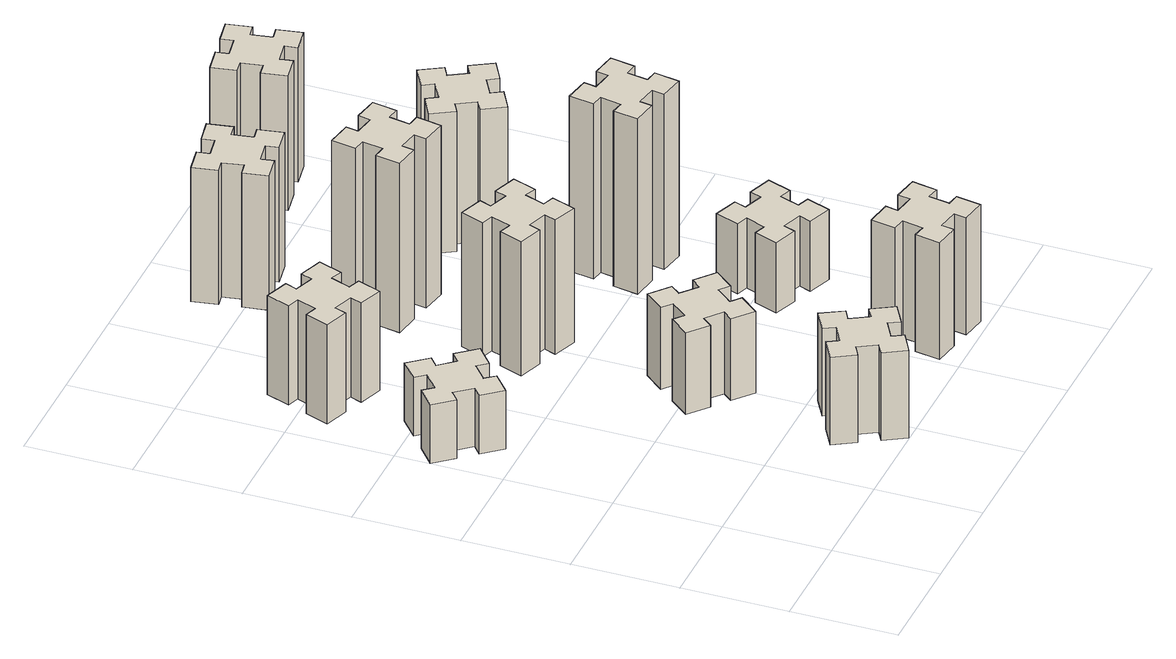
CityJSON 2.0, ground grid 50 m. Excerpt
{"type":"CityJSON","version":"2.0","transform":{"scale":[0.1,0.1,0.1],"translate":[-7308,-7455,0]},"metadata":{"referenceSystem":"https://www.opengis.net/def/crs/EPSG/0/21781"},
"CityObjects":{
"building1":{"type":"Building","attributes":{"class":"1000","function":"1000","usage":"1000","yearOfConstruction":2016,"roofType":"1000","measuredHeight":30,"storeysAboveGround":30,"storeysBelowGround":0},"geometry":[{"type":"Solid","lod":"1","boundaries":[[[[0,1,2,3,4,5,6,7,8,9,10,11,12,13,14,15,16,17,18,19]],[[17,16,20,21]],[[16,15,22,20]],[[15,14,23,22]],[[14,13,24,23]],[[13,12,25,24]],[[12,11,26,25]],[[11,10,27,26]],[[10,9,28,27]],[[9,8,29,28]],[[8,7,30,29]],[[7,6,31,30]],[[6,5,32,31]],[[5,4,33,32]],[[4,3,34,33]],[[3,2,35,34]],[[2,1,36,35]],[[1,0,37,36]],[[0,19,38,37]],[[19,18,39,38]],[[18,17,21,39]],[[24,25,26,27,28,29,30,31,32,33,34,35,36,37,38,39,21,20,22,23]]]]}]},
"building2":{"type":"Building","attributes":{"class":"1000","function":"1000","usage":"1000","yearOfConstruction":2016,"roofType":"1000","measuredHeight":45,"storeysAboveGround":30,"storeysBelowGround":0},"geometry":[{"type":"Solid","lod":"1","boundaries":[[[[40,41,42,43,44,45,46,47,48,49,50,51,52,53,54,55,56,57,58,59]],[[57,56,60,61]],[[56,55,62,60]],[[55,54,63,62]],[[54,53,64,63]],[[53,52,65,64]],[[52,51,66,65]],[[51,50,67,66]],[[50,49,68,67]],[[49,48,69,68]],[[48,47,70,69]],[[47,46,71,70]],[[46,45,72,71]],[[45,44,73,72]],[[44,43,74,73]],[[43,42,75,74]],[[42,41,76,75]],[[41,40,77,76]],[[40,59,78,77]],[[59,58,79,78]],[[58,57,61,79]],[[64,65,66,67,68,69,70,71,72,73,74,75,76,77,78,79,61,60,62,63]]]]}]},
"building3":{"type":"Building","attributes":{"class":"1000","function":"1000","usage":"1000","yearOfConstruction":2016,"roofType":"1000","measuredHeight":51,"storeysAboveGround":30,"storeysBelowGround":0},"geometry":[{"type":"Solid","lod":"1","boundaries":[[[[80,81,82,83,84,85,86,87,88,89,90,91,92,93,94,95,96,97,98,99]],[[97,96,100,101]],[[96,95,102,100]],[[95,94,103,102]],[[94,93,104,103]],[[93,92,105,104]],[[92,91,106,105]],[[91,90,107,106]],[[90,89,108,107]],[[89,88,109,108]],[[88,87,110,109]],[[87,86,111,110]],[[86,85,112,111]],[[85,84,113,112]],[[84,83,114,113]],[[83,82,115,114]],[[82,81,116,115]],[[81,80,117,116]],[[80,99,118,117]],[[99,98,119,118]],[[98,97,101,119]],[[104,105,106,107,108,109,110,111,112,113,114,115,116,117,118,119,101,100,102,103]]]]}]},
"building4":{"type":"Building","attributes":{"class":"1000","function":"1000","usage":"1000","yearOfConstruction":2016,"roofType":"1000","measuredHeight":42,"storeysAboveGround":30,"storeysBelowGround":0},"geometry":[{"type":"Solid","lod":"1","boundaries":[[[[120,121,122,123,124,125,126,127,128,129,130,131,132,133,134,135,136,137,138,139]],[[137,136,140,141]],[[136,135,142,140]],[[135,134,143,142]],[[134,133,144,143]],[[133,132,145,144]],[[132,131,146,145]],[[131,130,147,146]],[[130,129,148,147]],[[129,128,149,148]],[[128,127,150,149]],[[127,126,151,150]],[[126,125,152,151]],[[125,124,153,152]],[[124,123,154,153]],[[123,122,155,154]],[[122,121,156,155]],[[121,120,157,156]],[[120,139,158,157]],[[139,138,159,158]],[[138,137,141,159]],[[144,145,146,147,148,149,150,151,152,153,154,155,156,157,158,159,141,140,142,143]]]]}]},
"building5":{"type":"Building","attributes":{"class":"1000","function":"1000","usage":"1000","yearOfConstruction":2016,"roofType":"1000","measuredHeight":69,"storeysAboveGround":30,"storeysBelowGround":0},"geometry":[{"type":"Solid","lod":"1","boundaries":[[[[160,161,162,163,164,165,166,167,168,169,170,171,172,173,174,175,176,177,178,179]],[[177,176,180,181]],[[176,175,182,180]],[[175,174,183,182]],[[174,173,184,183]],[[173,172,185,184]],[[172,171,186,185]],[[171,170,187,186]],[[170,169,188,187]],[[169,168,189,188]],[[168,167,190,189]],[[167,166,191,190]],[[166,165,192,191]],[[165,164,193,192]],[[164,163,194,193]],[[163,162,195,194]],[[162,161,196,195]],[[161,160,197,196]],[[160,179,198,197]],[[179,178,199,198]],[[178,177,181,199]],[[184,185,186,187,188,189,190,191,192,193,194,195,196,197,198,199,181,180,182,183]]]]}]},
"building6":{"type":"Building","attributes":{"class":"1000","function":"1000","usage":"1000","yearOfConstruction":2016,"roofType":"1000","measuredHeight":60,"storeysAboveGround":30,"storeysBelowGround":0},"geometry":[{"type":"Solid","lod":"1","boundaries":[[[[200,201,202,203,204,205,206,207,208,209,210,211,212,213,214,215,216,217,218,219]],[[217,216,220,221]],[[216,215,222,220]],[[215,214,223,222]],[[214,213,224,223]],[[213,212,225,224]],[[212,211,226,225]],[[211,210,227,226]],[[210,209,228,227]],[[209,208,229,228]],[[208,207,230,229]],[[207,206,231,230]],[[206,205,232,231]],[[205,204,233,232]],[[204,203,234,233]],[[203,202,235,234]],[[202,201,236,235]],[[201,200,237,236]],[[200,219,238,237]],[[219,218,239,238]],[[218,217,221,239]],[[224,225,226,227,228,229,230,231,232,233,234,235,236,237,238,239,221,220,222,223]]]]}]},
"building7":{"type":"Building","attributes":{"class":"1000","function":"1000","usage":"1000","yearOfConstruction":2016,"roofType":"1000","measuredHeight":87,"storeysAboveGround":30,"storeysBelowGround":0},"geometry":[{"type":"Solid","lod":"1","boundaries":[[[[240,241,242,243,244,245,246,247,248,249,250,251,252,253,254,255,256,257,258,259]],[[257,256,260,261]],[[256,255,262,260]],[[255,254,263,262]],[[254,253,264,263]],[[253,252,265,264]],[[252,251,266,265]],[[251,250,267,266]],[[250,249,268,267]],[[249,248,269,268]],[[248,247,270,269]],[[247,246,271,270]],[[246,245,272,271]],[[245,244,273,272]],[[244,243,274,273]],[[243,242,275,274]],[[242,241,276,275]],[[241,240,277,276]],[[240,259,278,277]],[[259,258,279,278]],[[258,257,261,279]],[[264,265,266,267,268,269,270,271,272,273,274,275,276,277,278,279,261,260,262,263]]]]}]},
"building8":{"type":"Building","attributes":{"class":"1000","function":"1000","usage":"1000","yearOfConstruction":2016,"roofType":"1000","measuredHeight":69,"storeysAboveGround":30,"storeysBelowGround":0},"geometry":[{"type":"Solid","lod":"1","boundaries":[[[[280,281,282,283,284,285,286,287,288,289,290,291,292,293,294,295,296,297,298,299]],[[297,296,300,301]],[[296,295,302,300]],[[295,294,303,302]],[[294,293,304,303]],[[293,292,305,304]],[[292,291,306,305]],[[291,290,307,306]],[[290,289,308,307]],[[289,288,309,308]],[[288,287,310,309]],[[287,286,311,310]],[[286,285,312,311]],[[285,284,313,312]],[[284,283,314,313]],[[283,282,315,314]],[[282,281,316,315]],[[281,280,317,316]],[[280,299,318,317]],[[299,298,319,318]],[[298,297,301,319]],[[304,305,306,307,308,309,310,311,312,313,314,315,316,317,318,319,301,300,302,303]]]]}]},
"building9":{"type":"Building","attributes":{"class":"1000","function":"1000","usage":"1000","yearOfConstruction":2016,"roofType":"1000","measuredHeight":36,"storeysAboveGround":30,"storeysBelowGround":0},"geometry":[{"type":"Solid","lod":"1","boundaries":[[[[320,321,322,323,324,325,326,327,328,329,330,331,332,333,334,335,336,337,338,339]],[[337,336,340,341]],[[336,335,342,340]],[[335,334,343,342]],[[334,333,344,343]],[[333,332,345,344]],[[332,331,346,345]],[[331,330,347,346]],[[330,329,348,347]],[[329,328,349,348]],[[328,327,350,349]],[[327,326,351,350]],[[326,325,352,351]],[[325,324,353,352]],[[324,323,354,353]],[[323,322,355,354]],[[322,321,356,355]],[[321,320,357,356]],[[320,339,358,357]],[[339,338,359,358]],[[338,337,341,359]],[[344,345,346,347,348,349,350,351,352,353,354,355,356,357,358,359,341,340,342,343]]]]}]},
"building10":{"type":"Building","attributes":{"class":"1000","function":"1000","usage":"1000","yearOfConstruction":2016,"roofType":"1000","measuredHeight":90,"storeysAboveGround":30,"storeysBelowGround":0},"geometry":[{"type":"Solid","lod":"1","boundaries":[[[[360,361,362,363,364,365,366,367,368,369,370,371,372,373,374,375,376,377,378,379]],[[377,376,380,381]],[[376,375,382,380]],[[375,374,383,382]],[[374,373,384,383]],[[373,372,385,384]],[[372,371,386,385]],[[371,370,387,386]],[[370,369,388,387]],[[369,368,389,388]],[[368,367,390,389]],[[367,366,391,390]],[[366,365,392,391]],[[365,364,393,392]],[[364,363,394,393]],[[363,362,395,394]],[[362,361,396,395]],[[361,360,397,396]],[[360,379,398,397]],[[379,378,399,398]],[[378,377,381,399]],[[384,385,386,387,388,389,390,391,392,393,394,395,396,397,398,399,381,380,382,383]]]]}]},
"building11":{"type":"Building","attributes":{"class":"1000","function":"1000","usage":"1000","yearOfConstruction":2016,"roofType":"1000","measuredHeight":72,"storeysAboveGround":30,"storeysBelowGround":0},"geometry":[{"type":"Solid","lod":"1","boundaries":[[[[400,401,402,403,404,405,406,407,408,409,410,411,412,413,414,415,416,417,418,419]],[[417,416,420,421]],[[416,415,422,420]],[[415,414,423,422]],[[414,413,424,423]],[[413,412,425,424]],[[412,411,426,425]],[[411,410,427,426]],[[410,409,428,427]],[[409,408,429,428]],[[408,407,430,429]],[[407,406,431,430]],[[406,405,432,431]],[[405,404,433,432]],[[404,403,434,433]],[[403,402,435,434]],[[402,401,436,435]],[[401,400,437,436]],[[400,419,438,437]],[[419,418,439,438]],[[418,417,421,439]],[[424,425,426,427,428,429,430,431,432,433,434,435,436,437,438,439,421,420,422,423]]]]}]},
"building12":{"type":"Building","attributes":{"class":"1000","function":"1000","usage":"1000","yearOfConstruction":2016,"roofType":"1000","measuredHeight":69,"storeysAboveGround":30,"storeysBelowGround":0},"geometry":[{"type":"Solid","lod":"1","boundaries":[[[[440,441,442,443,444,445,446,447,448,449,450,451,452,453,454,455,456,457,458,459]],[[457,456,460,461]],[[456,455,462,460]],[[455,454,463,462]],[[454,453,464,463]],[[453,452,465,464]],[[452,451,466,465]],[[451,450,467,466]],[[450,449,468,467]],[[449,448,469,468]],[[448,447,470,469]],[[447,446,471,470]],[[446,445,472,471]],[[445,444,473,472]],[[444,443,474,473]],[[443,442,475,474]],[[442,441,476,475]],[[441,440,477,476]],[[440,459,478,477]],[[459,458,479,478]],[[458,457,461,479]],[[464,465,466,467,468,469,470,471,472,473,474,475,476,477,478,479,461,460,462,463]]]]}]}
},
"vertices":[
[362,1848,0],[297,1924,0],[343,1963,0],[266,2055,0],[174,1978,0],[213,1932,0],[136,1867,0],[98,1913,0],[6,1836,0],[83,1744,0],[129,1783,0],[193,1706,0],[147,1668,0],[224,1576,0],[316,1653,0],[278,1699,0],[354,1763,0],[393,1717,0],[485,1794,0],[408,1886,0],[354,1763,300],[393,1717,300],[278,1699,300],[316,1653,300],[224,1576,300],[147,1668,300],[193,1706,300],[129,1783,300],[83,1744,300],[6,1836,300],[98,1913,300],[136,1867,300],[213,1932,300],[174,1978,300],[266,2055,300],[343,1963,300],[297,1924,300],[362,1848,300],[408,1886,300],[485,1794,300],
[865,224,0],[915,137,0],[863,107,0],[923,3,0],[1027,63,0],[997,115,0],[1084,165,0],[1114,113,0],[1218,173,0],[1158,277,0],[1106,247,0],[1056,334,0],[1108,364,0],[1048,468,0],[944,408,0],[974,356,0],[887,306,0],[857,358,0],[753,298,0],[813,194,0],[887,306,450],[857,358,450],[974,356,450],[944,408,450],[1048,468,450],[1108,364,450],[1056,334,450],[1106,247,450],[1158,277,450],[1218,173,450],[1114,113,450],[1084,165,450],[997,115,450],[1027,63,450],[923,3,450],[863,107,450],[915,137,450],[865,224,450],[813,194,450],[753,298,450],
[430,2542,0],[336,2576,0],[357,2632,0],[244,2673,0],[203,2560,0],[259,2540,0],[225,2446,0],[169,2467,0],[127,2354,0],[240,2313,0],[261,2369,0],[355,2335,0],[334,2279,0],[447,2237,0],[488,2350,0],[432,2371,0],[466,2465,0],[522,2444,0],[563,2557,0],[450,2598,0],[466,2465,510],[522,2444,510],[432,2371,510],[488,2350,510],[447,2237,510],[334,2279,510],[355,2335,510],[261,2369,510],[240,2313,510],[127,2354,510],[169,2467,510],[225,2446,510],[259,2540,510],[203,2560,510],[244,2673,510],[357,2632,510],[336,2576,510],[430,2542,510],[450,2598,510],[563,2557,510],
[1037,866,0],[1102,943,0],[1148,904,0],[1225,996,0],[1133,1073,0],[1094,1027,0],[1018,1092,0],[1056,1138,0],[964,1215,0],[887,1123,0],[933,1084,0],[869,1008,0],[823,1046,0],[746,954,0],[838,877,0],[876,923,0],[953,859,0],[914,813,0],[1006,736,0],[1083,828,0],[953,859,420],[914,813,420],[876,923,420],[838,877,420],[746,954,420],[823,1046,420],[869,1008,420],[933,1084,420],[887,1123,420],[964,1215,420],[1056,1138,420],[1018,1092,420],[1094,1027,420],[1133,1073,420],[1225,996,420],[1148,904,420],[1102,943,420],[1037,866,420],[1083,828,420],[1006,736,420],
[1072,1731,0],[1106,1825,0],[1162,1804,0],[1203,1917,0],[1090,1958,0],[1070,1902,0],[976,1936,0],[997,1992,0],[884,2033,0],[843,1920,0],[899,1900,0],[865,1806,0],[809,1827,0],[767,1714,0],[880,1673,0],[901,1729,0],[995,1695,0],[974,1639,0],[1087,1597,0],[1128,1710,0],[995,1695,690],[974,1639,690],[901,1729,690],[880,1673,690],[767,1714,690],[809,1827,690],[865,1806,690],[899,1900,690],[843,1920,690],[884,2033,690],[997,1992,690],[976,1936,690],[1070,1902,690],[1090,1958,690],[1203,1917,690],[1162,1804,690],[1106,1825,690],[1072,1731,690],[1128,1710,690],[1087,1597,690],
[1825,167,0],[1842,265,0],[1901,255,0],[1922,373,0],[1804,394,0],[1794,335,0],[1695,352,0],[1706,411,0],[1587,432,0],[1567,314,0],[1626,304,0],[1608,205,0],[1549,216,0],[1528,97,0],[1647,77,0],[1657,136,0],[1755,118,0],[1745,59,0],[1863,38,0],[1884,157,0],[1755,118,600],[1745,59,600],[1657,136,600],[1647,77,600],[1528,97,600],[1549,216,600],[1608,205,600],[1626,304,600],[1567,314,600],[1587,432,600],[1706,411,600],[1695,352,600],[1794,335,600],[1804,394,600],[1922,373,600],[1901,255,600],[1842,265,600],[1825,167,600],[1884,157,600],[1863,38,600],
[1017,2356,0],[1115,2338,0],[1105,2279,0],[1223,2258,0],[1244,2377,0],[1185,2387,0],[1202,2485,0],[1261,2475,0],[1282,2593,0],[1164,2614,0],[1154,2555,0],[1055,2572,0],[1066,2631,0],[947,2652,0],[927,2534,0],[986,2524,0],[968,2425,0],[909,2436,0],[888,2317,0],[1007,2297,0],[968,2425,870],[909,2436,870],[986,2524,870],[927,2534,870],[947,2652,870],[1066,2631,870],[1055,2572,870],[1154,2555,870],[1164,2614,870],[1282,2593,870],[1261,2475,870],[1202,2485,870],[1185,2387,870],[1244,2377,870],[1223,2258,870],[1105,2279,870],[1115,2338,870],[1017,2356,870],[1007,2297,870],[888,2317,870],
[955,2978,0],[1054,2996,0],[1064,2937,0],[1182,2957,0],[1161,3076,0],[1102,3065,0],[1085,3164,0],[1144,3174,0],[1123,3292,0],[1005,3271,0],[1015,3212,0],[917,3195,0],[907,3254,0],[788,3233,0],[809,3115,0],[868,3125,0],[886,3027,0],[827,3017,0],[847,2898,0],[966,2919,0],[886,3027,690],[827,3017,690],[868,3125,690],[809,3115,690],[788,3233,690],[907,3254,690],[917,3195,690],[1015,3212,690],[1005,3271,690],[1123,3292,690],[1144,3174,690],[1085,3164,690],[1102,3065,690],[1161,3076,690],[1182,2957,690],[1064,2937,690],[1054,2996,690],[955,2978,690],[966,2919,690],[847,2898,690],
[1741,889,0],[1835,855,0],[1814,799,0],[1927,757,0],[1968,870,0],[1912,891,0],[1946,985,0],[2002,964,0],[2043,1077,0],[1930,1118,0],[1910,1062,0],[1816,1096,0],[1837,1152,0],[1724,1193,0],[1683,1080,0],[1739,1060,0],[1705,966,0],[1649,987,0],[1607,874,0],[1720,833,0],[1705,966,360],[1649,987,360],[1739,1060,360],[1683,1080,360],[1724,1193,360],[1837,1152,360],[1816,1096,360],[1910,1062,360],[1930,1118,360],[2043,1077,360],[2002,964,360],[1946,985,360],[1912,891,360],[1968,870,360],[1927,757,360],[1814,799,360],[1835,855,360],[1741,889,360],[1720,833,360],[1607,874,360],
[1657,1516,0],[1755,1498,0],[1745,1439,0],[1863,1418,0],[1884,1537,0],[1825,1547,0],[1842,1645,0],[1901,1635,0],[1922,1753,0],[1804,1774,0],[1794,1715,0],[1695,1732,0],[1706,1791,0],[1587,1812,0],[1567,1694,0],[1626,1684,0],[1608,1585,0],[1549,1596,0],[1528,1477,0],[1647,1457,0],[1608,1585,900],[1549,1596,900],[1626,1684,900],[1567,1694,900],[1587,1812,900],[1706,1791,900],[1695,1732,900],[1794,1715,900],[1804,1774,900],[1922,1753,900],[1901,1635,900],[1842,1645,900],[1825,1547,900],[1884,1537,900],[1863,1418,900],[1745,1439,900],[1755,1498,900],[1657,1516,900],[1647,1457,900],[1528,1477,900],
[1846,2367,0],[1796,2454,0],[1848,2484,0],[1788,2588,0],[1684,2528,0],[1714,2476,0],[1627,2426,0],[1597,2478,0],[1493,2418,0],[1553,2314,0],[1605,2344,0],[1655,2257,0],[1603,2227,0],[1663,2123,0],[1767,2183,0],[1737,2235,0],[1824,2285,0],[1854,2233,0],[1958,2293,0],[1898,2397,0],[1824,2285,720],[1854,2233,720],[1737,2235,720],[1767,2183,720],[1663,2123,720],[1603,2227,720],[1655,2257,720],[1605,2344,720],[1553,2314,720],[1493,2418,720],[1597,2478,720],[1627,2426,720],[1714,2476,720],[1684,2528,720],[1788,2588,720],[1848,2484,720],[1796,2454,720],[1846,2367,720],[1898,2397,720],[1958,2293,720],
[1608,3325,0],[1626,3227,0],[1567,3217,0],[1587,3098,0],[1706,3119,0],[1695,3178,0],[1794,3196,0],[1804,3137,0],[1922,3157,0],[1901,3276,0],[1842,3265,0],[1825,3364,0],[1884,3374,0],[1863,3492,0],[1745,3471,0],[1755,3412,0],[1657,3395,0],[1647,3454,0],[1528,3433,0],[1549,3315,0],[1657,3395,690],[1647,3454,690],[1755,3412,690],[1745,3471,690],[1863,3492,690],[1884,3374,690],[1825,3364,690],[1842,3265,690],[1901,3276,690],[1922,3157,690],[1804,3137,690],[1794,3196,690],[1695,3178,690],[1706,3119,690],[1587,3098,690],[1567,3217,690],[1626,3227,690],[1608,3325,690],[1549,3315,690],[1528,3433,690]
]}
